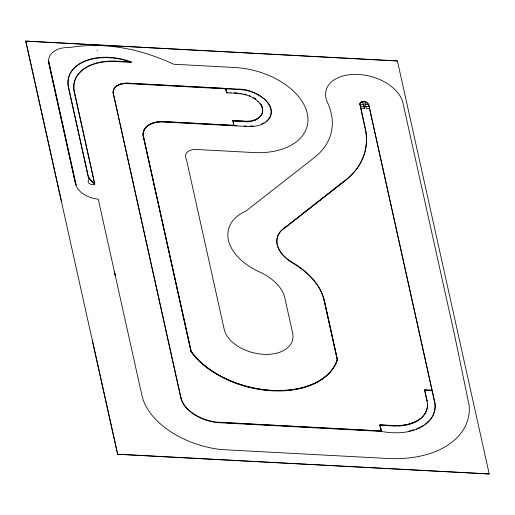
<?xml version="1.0" encoding="UTF-8"?>
<svg xmlns="http://www.w3.org/2000/svg" width="515" height="515" viewBox="0 0 515 515"><rect width="100%" height="100%" fill="white"/><g stroke="black" fill="none" stroke-linecap="round" stroke-linejoin="round"><path stroke-width="0.77" d="M427.308 407.5L427.547 404.088M365.959 102.022L365.386 104.597A0.959 0.605 14.4 0 0 364.369 104.062A0.959 0.605 14.4 0 0 363.564 104.5C365.669 114.658 364.073 103.071 361.858 101.713M25.75 41.11L397.4 60.95L489.231 473.961L117.652 454.275L25.75 41.11L397.4 60.95M68.469 87.698L68.579 87.286A49.646 31.177 14.4 0 1 111.71 57.493A45.738 28.724 14.4 0 1 131.248 61.961L131.138 62.373L113.957 61.452A50.792 31.898 14.4 0 0 74.276 92.172L94.741 184.17A3.869 2.427 14.4 0 1 89.391 183.604A3.869 2.427 14.4 0 1 89.018 180.057L68.469 87.698A49.646 31.177 14.4 0 1 111.601 57.912L111.71 57.493M69.551 92.539L69.654 92.121M74.276 92.172L74.385 91.754A50.792 31.898 14.4 0 1 114.066 61.04L131.248 61.961M97.245 51.004L97.348 50.592M113.957 61.452L114.066 61.04M68.579 87.286L88.284 176.78A26.774 16.815 14.4 0 0 94.741 184.17L74.385 91.754M91.303 168.701L91.406 168.283M232.799 120.986L244.805 121.63L244.908 121.218L232.909 120.574L233.862 125.776L233.971 125.357L163.963 121.611A24.913 15.643 14.4 0 0 143.588 137.286L191.117 351.848A79.793 50.11 14.4 0 0 271.991 390.801A79.793 50.11 14.4 0 0 337.286 359.682L324.102 300.399A75.216 47.232 14.4 0 0 292.411 262.843A36.095 22.666 14.4 0 1 284.66 228.01L345.121 180.733A120.413 75.615 14.4 0 0 365.56 130.359L359.946 104.23A4.526 2.839 14.4 0 1 361.569 101.783L362.56 101.545A4.526 2.839 14.4 0 1 368.721 104.7L434.538 401.481A51.745 32.496 14.4 0 1 381.267 431.39L217.691 422.622A35.155 22.074 14.4 0 1 180.829 397.947L113.384 93.846A17.671 11.098 14.4 0 1 127.887 83.185L239.623 89.172C254.442 88.709 283.018 105.82 265.978 121.733M113.281 94.258A17.671 11.098 14.4 0 1 127.784 83.597L127.887 83.185M130.301 170.787L130.411 170.375M114.24 271.83L114.343 271.424L115.379 274.965L114.935 274.939L114.24 271.83L114.691 271.856M114.935 274.939L115.038 274.534L115.379 274.965M143.479 137.705A24.913 15.643 14.4 0 1 163.86 122.023L163.963 121.611M160.442 213.97L160.551 213.558M117.652 454.275L92.32 340.241M244.805 121.63C254.011 123.388 267.446 115.283 260.97 105.021C253.464 93.904 238.696 92.945 226.549 92.887L226.658 92.475M231.048 93.131L231.138 92.79M235.555 93.37L235.67 92.958M163.86 122.023L247.734 126.516A28.19 17.703 14.4 0 0 270.974 109.521A28.19 17.703 14.4 0 0 239.52 89.591L239.623 89.172M239.687 93.691L239.771 93.35M244.046 94.296L244.129 93.955L246.357 94.657M237.273 121.231L237.376 120.813M241.722 121.469L241.825 121.051M249.376 95.97L249.485 95.558M245.81 121.598L245.913 121.18M253.155 97.908L253.238 97.567M254.185 98.436L254.268 98.095L255.968 99.421M250.084 121.443L250.187 121.025L244.889 121.295L232.889 120.652M191.117 351.848L143.588 137.286M180.829 397.947L180.939 397.535A35.155 22.074 14.4 0 0 217.8 422.21L381.37 430.971L380.006 424.836L394.632 425.622L394.522 426.034L379.896 425.248L380.006 424.836C392.256 425.783 405.601 427.07 416.841 420.935M258.137 101.519L258.227 101.185M254.79 120.31L258.71 117.89L258.601 118.308M260.97 105.021L260.114 103.515M262.489 108.697L262.573 108.356M261.26 115.572L261.369 115.16L258.691 117.967L254.874 119.969M262.586 112.296L262.695 111.884L261.35 115.231M217.691 422.622L217.8 422.21M284.66 228.01L345.23 180.314A120.413 75.615 14.4 0 0 365.663 129.941L365.56 130.359M304.539 212.463L304.648 212.045M292.411 262.843L292.514 262.425M360.815 108.144L364.459 108.337M363.564 104.5L359.946 104.23L365.644 130.018M364.002 106.457L360.384 106.187M345.121 180.733L345.23 180.314M365.824 106.554L369.158 106.657M434.538 401.481L368.721 104.7L365.405 104.526L366.255 108.511L369.57 108.691M324.102 300.399L324.205 299.988L337.286 359.682M379.986 424.914L381.267 431.39L379.896 425.248M419.242 332.722L419.352 332.31M394.522 426.034L399.531 425.95L399.634 425.538M424.611 390.331L424.714 389.919L432.252 390.325L432.149 390.737L424.611 390.331L426.999 401.082A41.277 25.917 14.4 0 1 399.531 425.95M426.999 401.082L427.109 400.664M427.431 403.412L427.527 404.166M489.231 473.961L117.671 454.204M426.433 410.687L427.328 407.423M432.999 415.399L434.654 410.861L435.207 406.052L434.647 401.069M424.92 413.68L426.452 410.616M432.613 415.991L430.276 419.564L424.901 424.379M422.789 416.429L424.939 413.603M420.073 418.882L422.809 416.352M345.211 180.392L284.75 227.669A36.095 22.666 14.4 0 0 292.494 262.502A75.216 47.232 14.4 0 1 324.186 300.058L337.377 359.341A79.793 50.11 14.4 0 1 272.081 390.46A79.793 50.11 14.4 0 1 191.2 351.507L143.569 137.363A24.913 15.643 14.4 0 1 163.944 121.682L233.952 125.435L232.909 120.574M423.697 425.19L420.633 426.999M420.092 418.811C414.247 423.285 406.844 425.081 399.614 425.615M261.588 124.031L264.098 122.718M416.416 428.95L420.008 427.289M410.976 430.592L413.944 429.697M250.168 121.102L254.893 119.892M408.91 431.042L410.236 430.817M250.155 126.02L253.238 125.911M225.737 88.503L127.868 83.256A17.671 11.098 14.4 0 0 113.364 93.917M127.784 83.597L239.52 89.591M228.158 92.552L226.639 92.546L225.757 88.432L226.549 92.887M234.138 92.951L237.911 93.073M234.718 125.403L236.952 125.518M244.258 125.911L246.312 126.02M75.975 184.016L75.57 183.997L48.217 61.034L48.622 61.053A26.046 16.351 14.4 0 1 69.995 47.522A113.39 71.205 14.4 0 1 149.402 54.622A156.47 98.256 14.4 0 1 173.767 64.24L234.808 67.51A64.916 40.769 14.4 0 1 307.249 113.409A64.916 40.769 14.4 0 1 253.721 152.556L196.434 149.485A13.068 8.208 14.4 0 0 186.379 159.251L224.218 329.388A35.265 22.145 14.4 0 0 263.571 354.32A35.265 22.145 14.4 0 0 292.649 333.057L284.821 297.876A45.532 28.589 14.4 0 0 259.438 271.914A55.62 34.93 14.4 0 1 245.913 211.092L314.414 157.526A101.172 63.532 14.4 0 0 327.469 102.427A39.327 24.694 14.4 0 1 340.969 76.593A39.327 24.694 14.4 0 1 385.774 82.638A40.865 25.666 14.4 0 1 403.11 103.657L454.385 334.184L469.197 405.653A97.959 61.517 14.4 0 1 387.486 458.479L220.8 449.544A77.443 48.635 14.4 0 1 141.934 395.443L98.294 199.234A21.746 13.654 14.4 0 1 75.57 183.997L48.622 61.053L76.246 185.233M424.695 389.99L432.233 390.396M217.781 422.281L381.351 431.049M240.499 93.453L241.953 93.653M249.466 95.629L250.721 96.279M254.288 98.017L255.421 98.899M261.079 104.609L262.29 107.545M261.06 104.68L262.27 107.622M424.714 389.919L427.09 400.741M113.384 93.846L180.92 397.606M25.769 41.039L61.497 201.648M262.592 108.285L262.676 111.955M111.601 57.912A45.738 28.724 14.4 0 1 131.138 62.373M94.85 183.758A26.774 16.815 14.4 0 1 88.393 176.362M359.837 104.648A4.526 2.839 14.4 0 1 363.571 101.919A4.526 2.839 14.4 0 1 368.618 105.118M337.396 359.27A79.793 50.11 14.4 0 1 272.1 390.383A79.793 50.11 14.4 0 1 191.22 351.436"/></g></svg>
